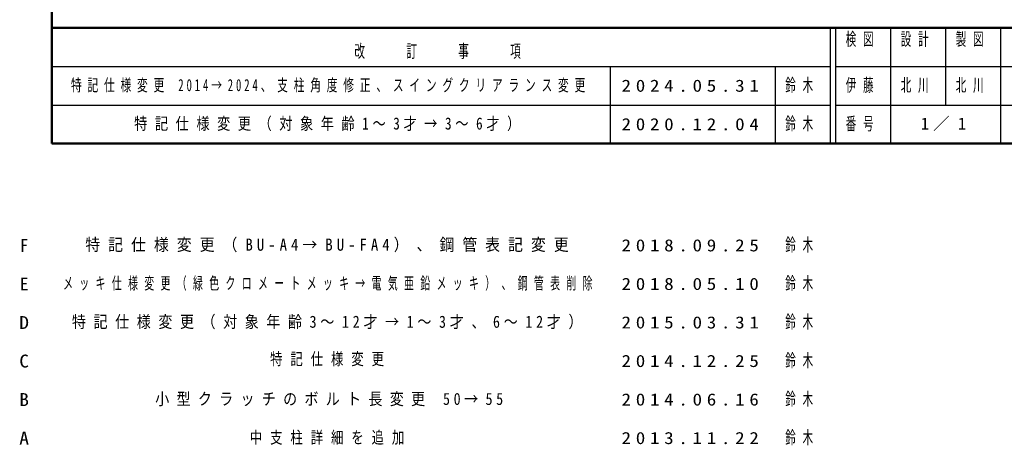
# Model space of a CAD drawing. Units: millimetres at full size; details may follow other scales. Extents: x -19543 to 0, y -2740 to 13350.
# Drawn here: x -19543 to -10591, y -2740 to 1125 of the extents above; entities that cross this region are included whole.
import ezdxf
from ezdxf.enums import TextEntityAlignment as Align

# ---------------------------------------------------------------- set-up
doc = ezdxf.new("R2010")
doc.units = ezdxf.units.MM
doc.layers.add('A3図枠', color=7, linetype='Continuous', lineweight=25)
doc.layers.add('図面プロファイル', color=7, linetype='Continuous')
doc.styles.add('ＭＳ ゴシック', font='')
doc.styles.get('ＭＳ ゴシック').set_extended_font_data('MS Gothic')

msp = doc.modelspace()

# ---------------------------------------------------------------- linework, layer by layer
at = {"layer": 'A3図枠', "lineweight": 50}
for p, q in [((-19250, 13350), (-19250, 0)), ((-19250, 1050), (0, 1050)), ((-19250, 0), (0, 0))]:
    msp.add_line(p, q, dxfattribs=at)
at = {"layer": 'A3図枠', "color": 211}
for p, q in [((-12175, 1050), (-12175, 0)), ((-12125, 1050), (-12125, 0)), ((-11625, 1050), (-11625, 350)), ((-11125, 1050), (-11125, 350)), ((-10625, 1050), (-10625, 0)), ((-12125, 350), (0, 350))]:
    msp.add_line(p, q, dxfattribs=at)
at = {"layer": 'A3図枠'}
for p, q in [((-19250, 700), (-12175, 700)), ((-14175, 700), (-14175, 0)), ((-12675, 700), (-12675, 0)), ((-12125, 700), (-9375, 700)), ((-19250, 350), (-12175, 350)), ((-11625, 350), (-11625, 0))]:
    msp.add_line(p, q, dxfattribs=at)

# ---------------------------------------------------------------- texts
at = {"layer": 'A3図枠', "color": 4, "char_height": 117.3, "style": 'ＭＳ ゴシック'}
for s, insert, attachment_point in [('\\T1.64;\\W0.6;検図', (-11875, 1008.333), 2), ('\\T1.64;\\W0.6;設計', (-11375, 1008.333), 2), ('\\T1.64;\\W0.6;製図', (-10875, 1008.333), 2), ('\\T1.64;\\W0.6;改\u3000\u3000訂\u3000\u3000事\u3000\u3000項', (-15712.5, 768.333), 8), ('\\T1.64;\\W0.6;番号', (-11875, 175), 5)]:
    msp.add_mtext(s, dxfattribs=dict(at, insert=insert, attachment_point=attachment_point))
at = {"layer": '図面プロファイル', "style": 'ＭＳ ゴシック'}
for s, width, p in [('F', 0.95, (-19502.882, -925)), ('D', 1.1, (-19502.882, -1625)), ('C', 1.1, (-19502.882, -1975)), ('B', 1.1, (-19502.882, -2325)), ('A', 1.1, (-19502.882, -2675))]:
    msp.add_text(s, height=117.3, dxfattribs=dict(at, width=width)).set_placement(p, align=Align.MIDDLE_CENTER)
msp.add_text('E', height=117.3, dxfattribs=at).set_placement((-19502.882, -1275), align=Align.MIDDLE_CENTER)
at = {"layer": '図面プロファイル', "attachment_point": 5, "style": 'ＭＳ ゴシック'}
for s, insert, char_height in [('\\T1.54;\\W0.65;特記仕様変更\\~2014→2024、支柱角度修正、スイングクリアランス変更', (-16712.5, 525), 110), ('\\T1.5;\\W1.15;2024.05.31', (-13425, 525), 110), ('\\T1.64;\\W0.6;鈴木', (-12425, 525), 117.3), ('\\T1.64;\\W0.6;伊藤', (-11875, 525), 117.3), ('\\T1.64;\\W0.6;北川', (-11375, 525), 117.3), ('\\T1.64;\\W0.6;北川', (-10875, 525), 117.3), ('\\T1.57;\\W0.8;特記仕様変更（対象年齢1～3才→3～6才）', (-16712.5, 175), 110), ('\\T1.5;\\W1.15;2020.12.04', (-13425, 175), 110), ('\\T1.64;\\W0.6;鈴木', (-12425, 175), 117.3), ('\\T1.5;1／1', (-11125, 175), 110), ('\\T1.54;\\W0.9;特記仕様変更（BU-A4→BU-FA4）、鋼管表記変更', (-16712.5, -925), 110), ('\\T1.5;\\W1.15;2018.09.25', (-13425, -925), 110), ('\\T1.64;\\W0.6;鈴木', (-12425, -925), 117.3), ('\\T1.64;\\W0.6;メッキ仕様変更（緑色クロメートメッキ→電気亜鉛メッキ）、鋼管表削除', (-16712.5, -1275), 110), ('\\T1.5;\\W1.15;2018.05.10', (-13425, -1275), 110), ('\\T1.64;\\W0.6;鈴木', (-12425, -1275), 117.3), ('\\T1.54;\\W0.85;特記仕様変更（対象年齢3～12才→1～3才、6～12才）', (-16712.5, -1625), 110), ('\\T1.5;\\W1.15;2015.03.31', (-13425, -1625), 110), ('\\T1.64;\\W0.6;鈴木', (-12425, -1625), 117.3), ('\\T1.64;\\W0.75;特記仕様変更', (-16712.5, -1961.819), 110), ('\\T1.5;\\W1.15;2014.12.25', (-13425, -1975), 110), ('\\T1.64;\\W0.6;鈴木', (-12425, -1975), 117.3), ('\\T1.52;\\W0.85;小型クラッチのボルト長変更\\~50→55', (-16712.5, -2325), 110), ('\\T1.5;\\W1.15;2014.06.16', (-13425, -2325), 110), ('\\T1.64;\\W0.6;鈴木', (-12425, -2325), 117.3), ('\\T1.64;\\W0.6;鈴木', (-12425, -2675), 117.3), ('\\T1.64;\\W0.75;中支柱詳細を追加', (-16712.5, -2675), 110), ('\\T1.5;\\W1.15;2013.11.22', (-13425, -2675), 110)]:
    msp.add_mtext(s, dxfattribs=dict(at, insert=insert, char_height=char_height))

doc.saveas('drawing.dxf')
